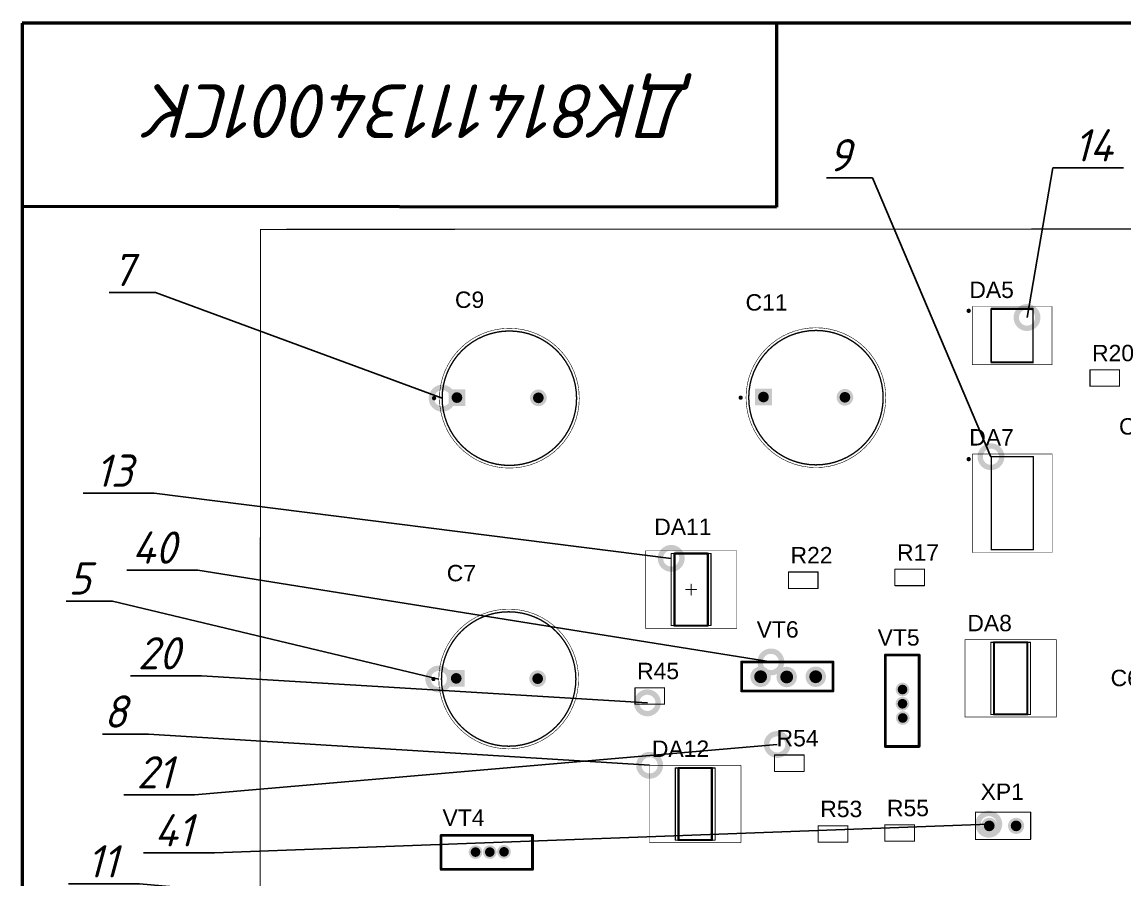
# Paper-space layout 'Лист1' of a CAD drawing. Header units: millimetres. Extents: x 20 to 405, y 5 to 258.
# Drawn here: x 20.3 to 122.9, y 177.8 to 257.6 of the extents above; entities that cross this region are included whole.
import ezdxf
from ezdxf import colors
from ezdxf.entities.mleader import LeaderData, LeaderLine
from ezdxf.math import Vec2, Vec3

# ---------------------------------------------------------------- set-up
doc = ezdxf.new("R2010")
doc.units = ezdxf.units.MM
for name, color, linetype in [('Mechanical13', 56, 'Continuous'), ('Mechanical15', 56, 'Continuous'), ('Mechanical2', 216, 'Continuous'), ('PadHoleLayer', 156, 'Continuous'), ('TopOverlay', 2, 'Continuous'), ('TopSolder', 216, 'Continuous')]:
    doc.layers.add(name, color=color, linetype=linetype)
doc.layers.add('СхемаЕлПринц', color=7, linetype='Continuous', lineweight=50, true_color=0x000000)
doc.styles.add('GOST-2.304_Type-B_italic', font='GOST Common Italic.ttf')
doc.styles.get("Standard").update_dxf_attribs({"font": 'arial.ttf'})
doc.styles.add('Гост', font='isocpeui.ttf')

# ---------------------------------------------------------------- blocks, each defined once
blk = doc.blocks.new('_DotSmall')
at = {"color": 0, "linetype": 'ByBlock', "const_width": 0.5}
blk.add_lwpolyline([(-0.0625, 0, 1), (0.0625, 0, 1)], format="xyb", close=True, dxfattribs=at)

psp = doc.layouts.new('Лист1')

# ---------------------------------------------------------------- hatches: boundary and pattern name
at = {"layer": 'PadHoleLayer', "true_color": 0x000000}
h = psp.add_hatch(color=18, dxfattribs=at)
edge = h.paths.add_edge_path()
edge.add_arc((60.755, 222.641), 0.5, 0, 360)
h = psp.add_hatch(color=18, dxfattribs=at)
edge = h.paths.add_edge_path()
edge.add_arc((68.33, 222.616), 0.5, 0, 360)
h = psp.add_hatch(color=18, dxfattribs=at)
edge = h.paths.add_edge_path()
edge.add_arc((89.265, 222.691), 0.5, 0, 360)
h = psp.add_hatch(color=18, dxfattribs=at)
edge = h.paths.add_edge_path()
edge.add_arc((96.84, 222.666), 0.5, 0, 360)
h = psp.add_hatch(color=18, dxfattribs=at)
edge = h.paths.add_edge_path()
edge.add_arc((60.69, 196.529), 0.5, 0, 360)
h = psp.add_hatch(color=18, dxfattribs=at)
edge = h.paths.add_edge_path()
edge.add_arc((68.265, 196.504), 0.5, 0, 360)
h = psp.add_hatch(color=18, dxfattribs=at)
edge = h.paths.add_edge_path()
edge.add_arc((88.999, 196.681), 0.6, 0, 360)
h = psp.add_hatch(color=18, dxfattribs=at)
edge = h.paths.add_edge_path()
edge.add_arc((91.424, 196.656), 0.6, 0, 360)
h = psp.add_hatch(color=18, dxfattribs=at)
edge = h.paths.add_edge_path()
edge.add_arc((94.124, 196.681), 0.6, 0, 360)
h = psp.add_hatch(color=18, dxfattribs=at)
edge = h.paths.add_edge_path()
edge.add_arc((102.194, 195.496), 0.45, 0, 360)
h = psp.add_hatch(color=18, dxfattribs=at)
edge = h.paths.add_edge_path()
edge.add_arc((102.194, 194.171), 0.45, 0, 360)
h = psp.add_hatch(color=18, dxfattribs=at)
edge = h.paths.add_edge_path()
edge.add_arc((102.219, 192.846), 0.45, 0, 360)
h = psp.add_hatch(color=18, dxfattribs=at)
edge = h.paths.add_edge_path()
edge.add_arc((110.26, 182.813), 0.5, 0, 360)
h = psp.add_hatch(color=18, dxfattribs=at)
edge = h.paths.add_edge_path()
edge.add_arc((112.76, 182.813), 0.5, 0, 360)
h = psp.add_hatch(color=18, dxfattribs=at)
edge = h.paths.add_edge_path()
edge.add_arc((62.485, 180.375), 0.45, 0, 360)
h = psp.add_hatch(color=18, dxfattribs=at)
edge = h.paths.add_edge_path()
edge.add_arc((63.81, 180.375), 0.45, 0, 360)
h = psp.add_hatch(color=18, dxfattribs=at)
edge = h.paths.add_edge_path()
edge.add_arc((65.135, 180.4), 0.45, 0, 360)
at = {"layer": 'TopSolder', "true_color": 0x000000}
for points in [[(59.979, 223.418), (61.532, 223.418), (61.532, 221.865), (59.979, 221.865)], [(88.489, 223.468), (90.042, 223.468), (90.042, 221.915), (88.489, 221.915)], [(59.914, 197.306), (61.467, 197.306), (61.467, 195.753), (59.914, 195.753)]]:
    psp.add_hatch(color=18, dxfattribs=at).paths.add_polyline_path(points)
h = psp.add_hatch(color=18, dxfattribs=at)
edge = h.paths.add_edge_path()
edge.add_arc((68.33, 222.616), 0.777, 0, 360)
h = psp.add_hatch(color=18, dxfattribs=at)
edge = h.paths.add_edge_path()
edge.add_arc((96.84, 222.666), 0.777, 0, 360)
h = psp.add_hatch(color=18, dxfattribs=at)
edge = h.paths.add_edge_path()
edge.add_arc((68.265, 196.504), 0.777, 0, 360)
h = psp.add_hatch(color=18, dxfattribs=at)
edge = h.paths.add_edge_path()
edge.add_arc((88.999, 196.681), 0.952, 0, 360)
h = psp.add_hatch(color=18, dxfattribs=at)
edge = h.paths.add_edge_path()
edge.add_arc((91.424, 196.656), 0.952, 0, 360)
h = psp.add_hatch(color=18, dxfattribs=at)
edge = h.paths.add_edge_path()
edge.add_arc((94.124, 196.681), 0.952, 0, 360)
h = psp.add_hatch(color=18, dxfattribs=at)
edge = h.paths.add_edge_path()
edge.add_arc((102.194, 195.496), 0.644, 0, 360)
h = psp.add_hatch(color=18, dxfattribs=at)
edge = h.paths.add_edge_path()
edge.add_arc((102.194, 194.171), 0.644, 0, 360)
h = psp.add_hatch(color=18, dxfattribs=at)
edge = h.paths.add_edge_path()
edge.add_arc((102.219, 192.846), 0.644, 0, 360)
h = psp.add_hatch(color=18, dxfattribs=at)
edge = h.paths.add_edge_path()
edge.add_arc((110.26, 182.813), 0.752, 0, 360)
h = psp.add_hatch(color=18, dxfattribs=at)
edge = h.paths.add_edge_path()
edge.add_arc((112.76, 182.813), 0.752, 0, 360)
h = psp.add_hatch(color=18, dxfattribs=at)
edge = h.paths.add_edge_path()
edge.add_arc((62.485, 180.375), 0.644, 0, 360)
h = psp.add_hatch(color=18, dxfattribs=at)
edge = h.paths.add_edge_path()
edge.add_arc((63.81, 180.375), 0.644, 0, 360)
h = psp.add_hatch(color=18, dxfattribs=at)
edge = h.paths.add_edge_path()
edge.add_arc((65.135, 180.4), 0.644, 0, 360)

# ---------------------------------------------------------------- linework, layer by layer
at = {"layer": 'Mechanical13', "color": 18, "true_color": 0x000000}
for points, const_width in [([(108.451, 230.707, 1), (108.251, 230.707, 1)], 0.2), ([(108.201, 230.707, 1), (108.301, 230.707, 1)], 0.1), ([(108.401, 230.707, 1), (108.501, 230.707, 1)], 0.1), ([(110.409, 230.855, 1), (110.472, 230.855, 1)], 0.0635), ([(110.409, 230.855, 1), (110.472, 230.855, 1)], 0.0635), ([(114.309, 230.855, 1), (114.372, 230.855, 1)], 0.0635), ([(114.309, 230.855, 1), (114.372, 230.855, 1)], 0.0635), ([(110.409, 225.95, 1), (110.472, 225.95, 1)], 0.0635), ([(110.409, 225.95, 1), (110.472, 225.95, 1)], 0.0635), ([(114.309, 225.95, 1), (114.372, 225.95, 1)], 0.0635), ([(114.309, 225.95, 1), (114.372, 225.95, 1)], 0.0635), ([(58.733, 222.582, 1), (58.533, 222.582, 1)], 0.2), ([(58.483, 222.582, 1), (58.583, 222.582, 1)], 0.1), ([(58.683, 222.582, 1), (58.783, 222.582, 1)], 0.1), ([(87.243, 222.632, 1), (87.043, 222.632, 1)], 0.2), ([(86.993, 222.632, 1), (87.093, 222.632, 1)], 0.1), ([(87.193, 222.632, 1), (87.293, 222.632, 1)], 0.1), ([(108.451, 216.914, 1), (108.251, 216.914, 1)], 0.2), ([(108.201, 216.914, 1), (108.301, 216.914, 1)], 0.1), ([(108.401, 216.914, 1), (108.501, 216.914, 1)], 0.1), ([(110.419, 217.139, 1), (110.482, 217.139, 1)], 0.0635), ([(110.419, 217.139, 1), (110.482, 217.139, 1)], 0.0635), ([(114.319, 217.139, 1), (114.382, 217.139, 1)], 0.0635), ([(114.319, 217.139, 1), (114.382, 217.139, 1)], 0.0635), ([(110.419, 208.489, 1), (110.482, 208.489, 1)], 0.0635), ([(110.419, 208.489, 1), (110.482, 208.489, 1)], 0.0635), ([(114.319, 208.489, 1), (114.382, 208.489, 1)], 0.0635), ([(114.319, 208.489, 1), (114.382, 208.489, 1)], 0.0635), ([(58.668, 196.47, 1), (58.468, 196.47, 1)], 0.2), ([(58.418, 196.47, 1), (58.518, 196.47, 1)], 0.1), ([(58.618, 196.47, 1), (58.718, 196.47, 1)], 0.1)]:
    psp.add_lwpolyline(points, format="xyb", close=True, dxfattribs=dict(at, const_width=const_width))
at = {"layer": 'Mechanical13', "color": 18, "true_color": 0x000000, "const_width": 0.127}
for points in [[(110.441, 225.95), (110.441, 230.855)], [(110.441, 230.855), (114.341, 230.855)], [(114.341, 225.95), (114.341, 230.855)], [(110.441, 225.95), (114.341, 225.95)], [(110.451, 208.489), (110.451, 217.139)], [(110.451, 217.139), (114.351, 217.139)], [(114.351, 208.489), (114.351, 217.139)], [(110.451, 208.489), (114.351, 208.489)]]:
    psp.add_lwpolyline(points, dxfattribs=at)
at = {"layer": 'Mechanical15', "color": 18, "true_color": 0x000000}
for points, const_width in [([(42.433, 133.214), (42.492, 238.28)], 0.1), ([(42.443, 238.28), (212.336, 238.356)], 0.1), ([(108.686, 225.7), (108.686, 231.105)], 0.05), ([(108.686, 231.105), (116.096, 231.105)], 0.05), ([(116.096, 225.7), (116.096, 231.105)], 0.05), ([(108.686, 225.7), (116.096, 225.7)], 0.05), ([(108.691, 208.239), (108.691, 217.389)], 0.05), ([(108.691, 217.389), (116.111, 217.389)], 0.05), ([(116.111, 208.239), (116.111, 217.389)], 0.05), ([(78.284, 201.184), (78.284, 208.384)], 0.05), ([(78.284, 208.384), (86.784, 208.384)], 0.05), ([(86.784, 201.184), (86.784, 208.384)], 0.05), ([(108.691, 208.239), (116.111, 208.239)], 0.05), ([(82.534, 204.284), (82.534, 205.284)], 0.1), ([(82.034, 204.784), (83.034, 204.784)], 0.1), ([(78.284, 201.184), (86.784, 201.184)], 0.05), ([(108.002, 192.929), (108.002, 200.129)], 0.05), ([(108.002, 200.129), (116.502, 200.129)], 0.05), ([(116.502, 192.929), (116.502, 200.129)], 0.05), ([(108.002, 192.929), (116.502, 192.929)], 0.05), ([(78.665, 181.245), (78.665, 188.445)], 0.05), ([(78.665, 188.445), (87.165, 188.445)], 0.05), ([(87.165, 181.245), (87.165, 188.445)], 0.05), ([(78.665, 181.245), (87.165, 181.245)], 0.05)]:
    psp.add_lwpolyline(points, dxfattribs=dict(at, const_width=const_width))
for points, const_width in [([(108.673, 231.105, 1), (108.698, 231.105, 1)], 0.025), ([(108.673, 231.105, 1), (108.698, 231.105, 1)], 0.025), ([(116.083, 231.105, 1), (116.108, 231.105, 1)], 0.025), ([(116.083, 231.105, 1), (116.108, 231.105, 1)], 0.025), ([(72.133, 222.582, 1), (59.133, 222.582, 1)], 0.05), ([(100.643, 222.632, 1), (87.643, 222.632, 1)], 0.05), ([(108.673, 225.7, 1), (108.698, 225.7, 1)], 0.025), ([(108.673, 225.7, 1), (108.698, 225.7, 1)], 0.025), ([(116.083, 225.7, 1), (116.108, 225.7, 1)], 0.025), ([(116.083, 225.7, 1), (116.108, 225.7, 1)], 0.025), ([(59.121, 222.582, 1), (59.146, 222.582, 1)], 0.025), ([(72.121, 222.582, 1), (72.146, 222.582, 1)], 0.025), ([(87.631, 222.632, 1), (87.656, 222.632, 1)], 0.025), ([(100.631, 222.632, 1), (100.656, 222.632, 1)], 0.025), ([(108.678, 217.389, 1), (108.703, 217.389, 1)], 0.025), ([(108.678, 217.389, 1), (108.703, 217.389, 1)], 0.025), ([(116.098, 217.389, 1), (116.123, 217.389, 1)], 0.025), ([(116.098, 217.389, 1), (116.123, 217.389, 1)], 0.025), ([(78.272, 208.384, 1), (78.297, 208.384, 1)], 0.025), ([(78.272, 208.384, 1), (78.297, 208.384, 1)], 0.025), ([(86.772, 208.384, 1), (86.797, 208.384, 1)], 0.025), ([(86.772, 208.384, 1), (86.797, 208.384, 1)], 0.025), ([(108.678, 208.239, 1), (108.703, 208.239, 1)], 0.025), ([(108.678, 208.239, 1), (108.703, 208.239, 1)], 0.025), ([(116.098, 208.239, 1), (116.123, 208.239, 1)], 0.025), ([(116.098, 208.239, 1), (116.123, 208.239, 1)], 0.025), ([(82.509, 205.284, 1), (82.559, 205.284, 1)], 0.05), ([(82.009, 204.784, 1), (82.059, 204.784, 1)], 0.05), ([(82.509, 204.284, 1), (82.559, 204.284, 1)], 0.05), ([(83.009, 204.784, 1), (83.059, 204.784, 1)], 0.05), ([(72.068, 196.47, 1), (59.068, 196.47, 1)], 0.05), ([(78.272, 201.184, 1), (78.297, 201.184, 1)], 0.025), ([(78.272, 201.184, 1), (78.297, 201.184, 1)], 0.025), ([(86.772, 201.184, 1), (86.797, 201.184, 1)], 0.025), ([(86.772, 201.184, 1), (86.797, 201.184, 1)], 0.025), ([(107.99, 200.129, 1), (108.015, 200.129, 1)], 0.025), ([(107.99, 200.129, 1), (108.015, 200.129, 1)], 0.025), ([(116.49, 200.129, 1), (116.515, 200.129, 1)], 0.025), ([(116.49, 200.129, 1), (116.515, 200.129, 1)], 0.025), ([(59.056, 196.47, 1), (59.081, 196.47, 1)], 0.025), ([(72.056, 196.47, 1), (72.081, 196.47, 1)], 0.025), ([(107.99, 192.929, 1), (108.015, 192.929, 1)], 0.025), ([(107.99, 192.929, 1), (108.015, 192.929, 1)], 0.025), ([(116.49, 192.929, 1), (116.515, 192.929, 1)], 0.025), ([(116.49, 192.929, 1), (116.515, 192.929, 1)], 0.025), ([(78.653, 188.445, 1), (78.678, 188.445, 1)], 0.025), ([(78.653, 188.445, 1), (78.678, 188.445, 1)], 0.025), ([(87.153, 188.445, 1), (87.178, 188.445, 1)], 0.025), ([(87.153, 188.445, 1), (87.178, 188.445, 1)], 0.025), ([(78.653, 181.245, 1), (78.678, 181.245, 1)], 0.025), ([(78.653, 181.245, 1), (78.678, 181.245, 1)], 0.025), ([(87.153, 181.245, 1), (87.178, 181.245, 1)], 0.025), ([(87.153, 181.245, 1), (87.178, 181.245, 1)], 0.025)]:
    psp.add_lwpolyline(points, format="xyb", close=True, dxfattribs=dict(at, const_width=const_width))
at = {"layer": 'Mechanical2', "color": 18, "true_color": 0x000000}
for points, const_width in [([(119.628, 223.694), (119.628, 225.219)], 0.1), ([(119.628, 225.219), (122.378, 225.219)], 0.1), ([(122.378, 223.694), (122.378, 225.219)], 0.1), ([(119.628, 223.694), (122.378, 223.694)], 0.1), ([(80.684, 201.434), (80.684, 208.134)], 0.1), ([(80.684, 208.134), (84.384, 208.134)], 0.1), ([(84.384, 201.434), (84.384, 208.134)], 0.1), ([(91.586, 204.898), (91.586, 206.423)], 0.1), ([(91.586, 206.423), (94.336, 206.423)], 0.1), ([(94.336, 204.898), (94.336, 206.423)], 0.1), ([(101.492, 205.152), (101.492, 206.677)], 0.1), ([(101.492, 206.677), (104.242, 206.677)], 0.1), ([(104.242, 205.152), (104.242, 206.677)], 0.1), ([(101.492, 205.152), (104.242, 205.152)], 0.1), ([(91.586, 204.898), (94.336, 204.898)], 0.1), ([(80.684, 201.434), (84.384, 201.434)], 0.1), ([(110.402, 193.179), (110.402, 199.879)], 0.1), ([(110.402, 199.879), (114.102, 199.879)], 0.1), ([(114.102, 193.179), (114.102, 199.879)], 0.1), ([(87.224, 195.456), (87.224, 198.056)], 0.254), ([(87.224, 198.056), (95.724, 198.056)], 0.254), ([(95.724, 195.356), (95.724, 198.056)], 0.254), ([(100.594, 190.196), (100.594, 198.696)], 0.254), ([(100.594, 198.696), (103.744, 198.696)], 0.254), ([(103.744, 190.196), (103.744, 198.696)], 0.254), ([(77.318, 194.128), (77.318, 195.653)], 0.1), ([(77.318, 195.653), (80.068, 195.653)], 0.1), ([(80.068, 194.128), (80.068, 195.653)], 0.1), ([(87.224, 195.356), (95.624, 195.356)], 0.254), ([(77.318, 194.128), (80.068, 194.128)], 0.1), ([(110.402, 193.179), (114.102, 193.179)], 0.1), ([(100.594, 190.196), (103.744, 190.196)], 0.254), ([(90.291, 187.88), (90.291, 189.405)], 0.1), ([(90.291, 189.405), (93.041, 189.405)], 0.1), ([(93.041, 187.88), (93.041, 189.405)], 0.1), ([(81.065, 181.495), (81.065, 188.195)], 0.1), ([(81.065, 188.195), (84.765, 188.195)], 0.1), ([(84.765, 181.495), (84.765, 188.195)], 0.1), ([(90.291, 187.88), (93.041, 187.88)], 0.1), ([(108.985, 181.538), (108.985, 184.088)], 0.1), ([(108.985, 184.088), (114.11, 184.088)], 0.1), ([(114.11, 181.563), (114.11, 184.088)], 0.1), ([(94.354, 181.301), (94.354, 182.826)], 0.1), ([(94.354, 182.826), (97.104, 182.826)], 0.1), ([(97.104, 181.301), (97.104, 182.826)], 0.1), ([(100.553, 181.386), (100.553, 182.911)], 0.1), ([(100.553, 182.911), (103.303, 182.911)], 0.1), ([(103.303, 181.386), (103.303, 182.911)], 0.1), ([(59.285, 178.775), (59.285, 181.925)], 0.254), ([(59.285, 181.925), (67.785, 181.925)], 0.254), ([(67.785, 178.775), (67.785, 181.925)], 0.254), ([(108.985, 181.538), (114.085, 181.538)], 0.1), ([(114.085, 181.538), (114.11, 181.563)], 0.1), ([(81.065, 181.495), (84.765, 181.495)], 0.1), ([(94.354, 181.301), (97.104, 181.301)], 0.1), ([(100.553, 181.386), (103.303, 181.386)], 0.1), ([(59.285, 178.775), (67.785, 178.775)], 0.254)]:
    psp.add_lwpolyline(points, dxfattribs=dict(at, const_width=const_width))
for points, const_width in [([(119.603, 225.219, 1), (119.653, 225.219, 1)], 0.05), ([(119.603, 225.219, 1), (119.653, 225.219, 1)], 0.05), ([(122.353, 225.219, 1), (122.403, 225.219, 1)], 0.05), ([(122.353, 225.219, 1), (122.403, 225.219, 1)], 0.05), ([(119.603, 223.694, 1), (119.653, 223.694, 1)], 0.05), ([(119.603, 223.694, 1), (119.653, 223.694, 1)], 0.05), ([(122.353, 223.694, 1), (122.403, 223.694, 1)], 0.05), ([(122.353, 223.694, 1), (122.403, 223.694, 1)], 0.05), ([(80.659, 208.134, 1), (80.709, 208.134, 1)], 0.05), ([(80.659, 208.134, 1), (80.709, 208.134, 1)], 0.05), ([(84.359, 208.134, 1), (84.409, 208.134, 1)], 0.05), ([(84.359, 208.134, 1), (84.409, 208.134, 1)], 0.05), ([(91.561, 206.423, 1), (91.611, 206.423, 1)], 0.05), ([(91.561, 206.423, 1), (91.611, 206.423, 1)], 0.05), ([(94.311, 206.423, 1), (94.361, 206.423, 1)], 0.05), ([(94.311, 206.423, 1), (94.361, 206.423, 1)], 0.05), ([(101.467, 206.677, 1), (101.517, 206.677, 1)], 0.05), ([(101.467, 206.677, 1), (101.517, 206.677, 1)], 0.05), ([(104.217, 206.677, 1), (104.267, 206.677, 1)], 0.05), ([(104.217, 206.677, 1), (104.267, 206.677, 1)], 0.05), ([(101.467, 205.152, 1), (101.517, 205.152, 1)], 0.05), ([(101.467, 205.152, 1), (101.517, 205.152, 1)], 0.05), ([(104.217, 205.152, 1), (104.267, 205.152, 1)], 0.05), ([(104.217, 205.152, 1), (104.267, 205.152, 1)], 0.05), ([(91.561, 204.898, 1), (91.611, 204.898, 1)], 0.05), ([(91.561, 204.898, 1), (91.611, 204.898, 1)], 0.05), ([(94.311, 204.898, 1), (94.361, 204.898, 1)], 0.05), ([(94.311, 204.898, 1), (94.361, 204.898, 1)], 0.05), ([(80.659, 201.434, 1), (80.709, 201.434, 1)], 0.05), ([(80.659, 201.434, 1), (80.709, 201.434, 1)], 0.05), ([(84.359, 201.434, 1), (84.409, 201.434, 1)], 0.05), ([(84.359, 201.434, 1), (84.409, 201.434, 1)], 0.05), ([(110.377, 199.879, 1), (110.427, 199.879, 1)], 0.05), ([(110.377, 199.879, 1), (110.427, 199.879, 1)], 0.05), ([(114.077, 199.879, 1), (114.127, 199.879, 1)], 0.05), ([(114.077, 199.879, 1), (114.127, 199.879, 1)], 0.05), ([(87.161, 198.056, 1), (87.288, 198.056, 1)], 0.127), ([(87.161, 198.056, 1), (87.288, 198.056, 1)], 0.127), ([(95.661, 198.056, 1), (95.788, 198.056, 1)], 0.127), ([(95.661, 198.056, 1), (95.788, 198.056, 1)], 0.127), ([(100.531, 198.696, 1), (100.658, 198.696, 1)], 0.127), ([(100.531, 198.696, 1), (100.658, 198.696, 1)], 0.127), ([(103.681, 198.696, 1), (103.808, 198.696, 1)], 0.127), ([(103.681, 198.696, 1), (103.808, 198.696, 1)], 0.127), ([(77.293, 195.653, 1), (77.343, 195.653, 1)], 0.05), ([(77.293, 195.653, 1), (77.343, 195.653, 1)], 0.05), ([(80.043, 195.653, 1), (80.093, 195.653, 1)], 0.05), ([(80.043, 195.653, 1), (80.093, 195.653, 1)], 0.05), ([(87.161, 195.456, 1), (87.288, 195.456, 1)], 0.127), ([(87.161, 195.356, 1), (87.288, 195.356, 1)], 0.127), ([(95.561, 195.356, 1), (95.688, 195.356, 1)], 0.127), ([(95.661, 195.356, 1), (95.788, 195.356, 1)], 0.127), ([(77.293, 194.128, 1), (77.343, 194.128, 1)], 0.05), ([(77.293, 194.128, 1), (77.343, 194.128, 1)], 0.05), ([(80.043, 194.128, 1), (80.093, 194.128, 1)], 0.05), ([(80.043, 194.128, 1), (80.093, 194.128, 1)], 0.05), ([(110.377, 193.179, 1), (110.427, 193.179, 1)], 0.05), ([(110.377, 193.179, 1), (110.427, 193.179, 1)], 0.05), ([(114.077, 193.179, 1), (114.127, 193.179, 1)], 0.05), ([(114.077, 193.179, 1), (114.127, 193.179, 1)], 0.05), ([(100.531, 190.196, 1), (100.658, 190.196, 1)], 0.127), ([(100.531, 190.196, 1), (100.658, 190.196, 1)], 0.127), ([(103.681, 190.196, 1), (103.808, 190.196, 1)], 0.127), ([(103.681, 190.196, 1), (103.808, 190.196, 1)], 0.127), ([(90.266, 189.405, 1), (90.316, 189.405, 1)], 0.05), ([(90.266, 189.405, 1), (90.316, 189.405, 1)], 0.05), ([(93.016, 189.405, 1), (93.066, 189.405, 1)], 0.05), ([(93.016, 189.405, 1), (93.066, 189.405, 1)], 0.05), ([(81.04, 188.195, 1), (81.09, 188.195, 1)], 0.05), ([(81.04, 188.195, 1), (81.09, 188.195, 1)], 0.05), ([(84.74, 188.195, 1), (84.79, 188.195, 1)], 0.05), ([(84.74, 188.195, 1), (84.79, 188.195, 1)], 0.05), ([(90.266, 187.88, 1), (90.316, 187.88, 1)], 0.05), ([(90.266, 187.88, 1), (90.316, 187.88, 1)], 0.05), ([(93.016, 187.88, 1), (93.066, 187.88, 1)], 0.05), ([(93.016, 187.88, 1), (93.066, 187.88, 1)], 0.05), ([(108.96, 184.088, 1), (109.01, 184.088, 1)], 0.05), ([(108.96, 184.088, 1), (109.01, 184.088, 1)], 0.05), ([(114.085, 184.088, 1), (114.135, 184.088, 1)], 0.05), ([(114.085, 184.088, 1), (114.135, 184.088, 1)], 0.05), ([(94.329, 182.826, 1), (94.379, 182.826, 1)], 0.05), ([(94.329, 182.826, 1), (94.379, 182.826, 1)], 0.05), ([(97.079, 182.826, 1), (97.129, 182.826, 1)], 0.05), ([(97.079, 182.826, 1), (97.129, 182.826, 1)], 0.05), ([(100.528, 182.911, 1), (100.578, 182.911, 1)], 0.05), ([(100.528, 182.911, 1), (100.578, 182.911, 1)], 0.05), ([(103.278, 182.911, 1), (103.328, 182.911, 1)], 0.05), ([(103.278, 182.911, 1), (103.328, 182.911, 1)], 0.05), ([(59.222, 181.925, 1), (59.349, 181.925, 1)], 0.127), ([(59.222, 181.925, 1), (59.349, 181.925, 1)], 0.127), ([(67.722, 181.925, 1), (67.849, 181.925, 1)], 0.127), ([(67.722, 181.925, 1), (67.849, 181.925, 1)], 0.127), ([(108.96, 181.538, 1), (109.01, 181.538, 1)], 0.05), ([(108.96, 181.538, 1), (109.01, 181.538, 1)], 0.05), ([(114.06, 181.538, 1), (114.11, 181.538, 1)], 0.05), ([(114.06, 181.538, 1), (114.11, 181.538, 1)], 0.05), ([(114.085, 181.563, 1), (114.135, 181.563, 1)], 0.05), ([(114.085, 181.563, 1), (114.135, 181.563, 1)], 0.05), ([(81.04, 181.495, 1), (81.09, 181.495, 1)], 0.05), ([(81.04, 181.495, 1), (81.09, 181.495, 1)], 0.05), ([(84.74, 181.495, 1), (84.79, 181.495, 1)], 0.05), ([(84.74, 181.495, 1), (84.79, 181.495, 1)], 0.05), ([(94.329, 181.301, 1), (94.379, 181.301, 1)], 0.05), ([(94.329, 181.301, 1), (94.379, 181.301, 1)], 0.05), ([(97.079, 181.301, 1), (97.129, 181.301, 1)], 0.05), ([(97.079, 181.301, 1), (97.129, 181.301, 1)], 0.05), ([(100.528, 181.386, 1), (100.578, 181.386, 1)], 0.05), ([(100.528, 181.386, 1), (100.578, 181.386, 1)], 0.05), ([(103.278, 181.386, 1), (103.328, 181.386, 1)], 0.05), ([(103.278, 181.386, 1), (103.328, 181.386, 1)], 0.05), ([(59.222, 178.775, 1), (59.349, 178.775, 1)], 0.127), ([(59.222, 178.775, 1), (59.349, 178.775, 1)], 0.127), ([(67.722, 178.775, 1), (67.849, 178.775, 1)], 0.127), ([(67.722, 178.775, 1), (67.849, 178.775, 1)], 0.127)]:
    psp.add_lwpolyline(points, format="xyb", close=True, dxfattribs=dict(at, const_width=const_width))
at = {"layer": 'TopOverlay', "color": 18, "true_color": 0x000000}
for points, const_width in [([(108.451, 230.707, 1), (108.251, 230.707, 1)], 0.2), ([(108.201, 230.707, 1), (108.301, 230.707, 1)], 0.1), ([(108.401, 230.707, 1), (108.501, 230.707, 1)], 0.1), ([(110.409, 230.927, 1), (110.472, 230.927, 1)], 0.0635), ([(114.309, 230.927, 1), (114.372, 230.927, 1)], 0.0635), ([(71.883, 222.582, 1), (59.383, 222.582, 1)], 0.127), ([(100.393, 222.632, 1), (87.893, 222.632, 1)], 0.127), ([(110.409, 225.877, 1), (110.472, 225.877, 1)], 0.0635), ([(114.309, 225.877, 1), (114.372, 225.877, 1)], 0.0635), ([(58.733, 222.582, 1), (58.533, 222.582, 1)], 0.2), ([(58.483, 222.582, 1), (58.583, 222.582, 1)], 0.1), ([(58.683, 222.582, 1), (58.783, 222.582, 1)], 0.1), ([(59.351, 222.582, 1), (59.415, 222.582, 1)], 0.0635), ([(71.851, 222.582, 1), (71.915, 222.582, 1)], 0.0635), ([(87.243, 222.632, 1), (87.043, 222.632, 1)], 0.2), ([(86.993, 222.632, 1), (87.093, 222.632, 1)], 0.1), ([(87.193, 222.632, 1), (87.293, 222.632, 1)], 0.1), ([(87.861, 222.632, 1), (87.925, 222.632, 1)], 0.0635), ([(100.361, 222.632, 1), (100.425, 222.632, 1)], 0.0635), ([(108.451, 216.914, 1), (108.251, 216.914, 1)], 0.2), ([(108.201, 216.914, 1), (108.301, 216.914, 1)], 0.1), ([(108.401, 216.914, 1), (108.501, 216.914, 1)], 0.1), ([(111.199, 217.139, 1), (111.262, 217.139, 1)], 0.0635), ([(113.539, 217.139, 1), (113.602, 217.139, 1)], 0.0635), ([(80.934, 208.134, 1), (81.034, 208.134, 1)], 0.1), ([(80.934, 208.134, 1), (81.034, 208.134, 1)], 0.1), ([(84.034, 208.134, 1), (84.134, 208.134, 1)], 0.1), ([(84.034, 208.134, 1), (84.134, 208.134, 1)], 0.1), ([(111.199, 208.489, 1), (111.262, 208.489, 1)], 0.0635), ([(113.539, 208.489, 1), (113.602, 208.489, 1)], 0.0635), ([(71.818, 196.47, 1), (59.318, 196.47, 1)], 0.127), ([(80.934, 201.434, 1), (81.034, 201.434, 1)], 0.1), ([(80.934, 201.434, 1), (81.034, 201.434, 1)], 0.1), ([(84.034, 201.434, 1), (84.134, 201.434, 1)], 0.1), ([(84.034, 201.434, 1), (84.134, 201.434, 1)], 0.1), ([(110.652, 199.879, 1), (110.752, 199.879, 1)], 0.1), ([(110.652, 199.879, 1), (110.752, 199.879, 1)], 0.1), ([(113.752, 199.879, 1), (113.852, 199.879, 1)], 0.1), ([(113.752, 199.879, 1), (113.852, 199.879, 1)], 0.1), ([(58.668, 196.47, 1), (58.468, 196.47, 1)], 0.2), ([(58.418, 196.47, 1), (58.518, 196.47, 1)], 0.1), ([(58.618, 196.47, 1), (58.718, 196.47, 1)], 0.1), ([(59.286, 196.47, 1), (59.35, 196.47, 1)], 0.0635), ([(71.786, 196.47, 1), (71.85, 196.47, 1)], 0.0635), ([(110.652, 193.179, 1), (110.752, 193.179, 1)], 0.1), ([(110.652, 193.179, 1), (110.752, 193.179, 1)], 0.1), ([(113.752, 193.179, 1), (113.852, 193.179, 1)], 0.1), ([(113.752, 193.179, 1), (113.852, 193.179, 1)], 0.1), ([(81.315, 188.195, 1), (81.415, 188.195, 1)], 0.1), ([(81.315, 188.195, 1), (81.415, 188.195, 1)], 0.1), ([(84.415, 188.195, 1), (84.515, 188.195, 1)], 0.1), ([(84.415, 188.195, 1), (84.515, 188.195, 1)], 0.1), ([(81.315, 181.495, 1), (81.415, 181.495, 1)], 0.1), ([(81.315, 181.495, 1), (81.415, 181.495, 1)], 0.1), ([(84.415, 181.495, 1), (84.515, 181.495, 1)], 0.1), ([(84.415, 181.495, 1), (84.515, 181.495, 1)], 0.1)]:
    psp.add_lwpolyline(points, format="xyb", close=True, dxfattribs=dict(at, const_width=const_width))
for points, const_width in [([(110.441, 230.927), (114.341, 230.927)], 0.127), ([(110.441, 225.877), (114.341, 225.877)], 0.127), ([(111.231, 217.139), (113.571, 217.139)], 0.127), ([(80.984, 201.434), (80.984, 208.134)], 0.2), ([(80.984, 208.134), (84.084, 208.134)], 0.2), ([(84.084, 201.434), (84.084, 208.134)], 0.2), ([(111.231, 208.489), (113.571, 208.489)], 0.127), ([(80.984, 201.434), (84.084, 201.434)], 0.2), ([(110.702, 193.179), (110.702, 199.879)], 0.2), ([(110.702, 199.879), (113.802, 199.879)], 0.2), ([(113.802, 193.179), (113.802, 199.879)], 0.2), ([(110.702, 193.179), (113.802, 193.179)], 0.2), ([(81.365, 181.495), (81.365, 188.195)], 0.2), ([(81.365, 188.195), (84.465, 188.195)], 0.2), ([(84.465, 181.495), (84.465, 188.195)], 0.2), ([(81.365, 181.495), (84.465, 181.495)], 0.2)]:
    psp.add_lwpolyline(points, dxfattribs=dict(at, const_width=const_width))
at = {"layer": 'СхемаЕлПринц'}
for p, q in [((20.313, 257.454), (20.313, 5.357)), ((206.28, 257.454), (20.313, 257.454)), ((90.471, 257.559), (90.471, 240.355)), ((90.471, 240.355), (20.365, 240.405))]:
    psp.add_line(p, q, dxfattribs=at)

# ---------------------------------------------------------------- texts
at = {"layer": 'TopOverlay', "color": 18, "true_color": 0x000000}
for s, p in [('DA5', (108.409, 231.899)), ('C9', (60.57, 230.976)), ('C11', (87.598, 230.73)), ('R20', (119.822, 226.019)), ('C5', (122.327, 219.198)), ('DA7', (108.4, 218.183)), ('DA11', (79.106, 209.865)), ('R22', (91.781, 207.223)), ('R17', (101.686, 207.477)), ('C7', (59.813, 205.556)), ('DA8', (108.226, 200.911)), ('VT6', (88.631, 200.319)), ('VT5', (99.881, 199.577)), ('R45', (77.512, 196.453)), ('C6', (121.547, 195.805)), ('R54', (90.485, 190.205)), ('DA12', (78.889, 189.227)), ('XP1', (109.459, 185.227)), ('R53', (94.548, 183.626)), ('R55', (100.747, 183.711)), ('VT4', (59.416, 182.814))]:
    psp.add_text(s, height=1.524, dxfattribs=at).set_placement(p)
at = {"layer": 'СхемаЕлПринц', "color": 18, "true_color": 0x000000, "insert": (82.345, 246.779), "char_height": 5, "attachment_point": 1, "rotation": 180, "style": 'Гост'}
psp.add_mtext_dynamic_manual_height_columns('ДК81411134001СК', width=67.08529, gutter_width=55.902, heights=[0], dxfattribs=at)

# ---------------------------------------------------------------- leaders
ml = psp.add_multileader_mtext('Standard')
ml.set_content('\\L14', color=256, style='GOST-2.304_Type-B_italic')
ml.set_leader_properties()
ml.set_arrow_properties(name='DOTSMALL')
ml.build(insert=Vec2(0, 0))
ml.multileader.update_dxf_attribs({"text_left_attachment_type": 8, "text_right_attachment_type": 8, "dogleg_length": 1})
ctx = ml.context
ctx.base_point, ctx.char_height, ctx.landing_gap_size, ctx.plane_origin = Vec3(117.161, 243.998), 3, 1, Vec3(113.774, 230.082)
ctx.left_attachment, ctx.right_attachment = 8, 8
notes = []
notes.append((ctx, [(0, (1, 1, 0), (116.161, 243.998), (1, 0), 1, [(0, [(113.774, 230.082)], 0, [])])]))
ctx.mtext.insert, ctx.mtext.flow_direction = Vec3(118.161, 247.598), 5
ml = psp.add_multileader_mtext('Standard')
ml.set_content('\\L9', color=256, style='GOST-2.304_Type-B_italic')
ml.set_leader_properties()
ml.set_arrow_properties(name='DOTSMALL')
ml.build(insert=Vec2(0, 0))
ml.multileader.update_dxf_attribs({"text_left_attachment_type": 8, "text_right_attachment_type": 8, "dogleg_length": 1})
ctx = ml.context
ctx.base_point, ctx.char_height, ctx.landing_gap_size, ctx.plane_origin = Vec3(94.596, 243.078), 3, 1, Vec3(110.419, 217.139)
ctx.left_attachment, ctx.right_attachment, ctx.text_align_type = 8, 8, 2
notes.append((ctx, [(0, (1, 1, 0), (99.41, 243.078), (-1, 0), 1, [(0, [(110.419, 217.139)], 0, [])])]))
ctx.mtext.insert, ctx.mtext.alignment, ctx.mtext.flow_direction = Vec3(97.41, 246.678), 3, 5
ml = psp.add_multileader_mtext('Standard')
ml.set_content('\\L7', color=256, style='GOST-2.304_Type-B_italic')
ml.set_leader_properties()
ml.set_arrow_properties(name='DOTSMALL')
ml.build(insert=Vec2(0, 0))
ml.multileader.update_dxf_attribs({"text_left_attachment_type": 8, "text_right_attachment_type": 8, "dogleg_length": 1})
ctx = ml.context
ctx.base_point, ctx.char_height, ctx.landing_gap_size, ctx.plane_origin = Vec3(28.054, 232.403), 3, 1, Vec3(59.383, 222.582)
ctx.left_attachment, ctx.right_attachment, ctx.text_align_type = 8, 8, 2
notes.append((ctx, [(0, (1, 1, 0), (32.709, 232.403), (-1, 0), 1, [(0, [(59.383, 222.582)], 0, [])])]))
ctx.mtext.insert, ctx.mtext.alignment, ctx.mtext.flow_direction = Vec3(30.709, 236.003), 3, 5
ml = psp.add_multileader_mtext('Standard')
ml.set_content('\\L13', color=256, style='GOST-2.304_Type-B_italic')
ml.set_leader_properties()
ml.set_arrow_properties(name='DOTSMALL')
ml.build(insert=Vec2(0, 0))
ml.multileader.update_dxf_attribs({"text_left_attachment_type": 8, "text_right_attachment_type": 8, "dogleg_length": 1})
ctx = ml.context
ctx.base_point, ctx.char_height, ctx.landing_gap_size, ctx.plane_origin = Vec3(26.464, 213.743), 3, 1, Vec3(80.684, 207.686)
ctx.left_attachment, ctx.right_attachment, ctx.text_align_type = 8, 8, 2
notes.append((ctx, [(0, (1, 1, 0), (32.589, 213.743), (-1, 0), 1, [(0, [(80.684, 207.686)], 0, [])])]))
ctx.mtext.insert, ctx.mtext.alignment, ctx.mtext.flow_direction = Vec3(30.589, 217.343), 3, 5
ml = psp.add_multileader_mtext('Standard')
ml.set_content('\\L40', color=256, style='GOST-2.304_Type-B_italic')
ml.set_leader_properties()
ml.set_arrow_properties(name='DOTSMALL')
ml.build(insert=Vec2(0, 0))
ml.multileader.update_dxf_attribs({"text_left_attachment_type": 8, "text_right_attachment_type": 8, "dogleg_length": 1})
ctx = ml.context
ctx.base_point, ctx.char_height, ctx.landing_gap_size, ctx.plane_origin = Vec3(29.303, 206.59), 3, 1, Vec3(89.951, 198.056)
ctx.left_attachment, ctx.right_attachment, ctx.text_align_type = 8, 8, 2
notes.append((ctx, [(0, (1, 1, 0), (36.648, 206.59), (-1, 0), 1, [(0, [(89.951, 198.056)], 0, [])])]))
ctx.mtext.insert, ctx.mtext.alignment, ctx.mtext.flow_direction = Vec3(34.648, 210.19), 3, 5
ml = psp.add_multileader_mtext('Standard')
ml.set_content('\\L5', color=256, style='GOST-2.304_Type-B_italic')
ml.set_leader_properties()
ml.set_arrow_properties(name='DOTSMALL')
ml.build(insert=Vec2(0, 0))
ml.multileader.update_dxf_attribs({"text_left_attachment_type": 8, "text_right_attachment_type": 8, "dogleg_length": 1})
ctx = ml.context
ctx.base_point, ctx.char_height, ctx.landing_gap_size, ctx.plane_origin = Vec3(23.601, 203.721), 3, 1, Vec3(59.068, 196.47)
ctx.left_attachment, ctx.right_attachment, ctx.text_align_type = 8, 8, 2
notes.append((ctx, [(0, (1, 1, 0), (28.71, 203.721), (-1, 0), 1, [(0, [(59.068, 196.47)], 0, [])])]))
ctx.mtext.insert, ctx.mtext.alignment, ctx.mtext.flow_direction = Vec3(26.71, 207.321), 3, 5
ml = psp.add_multileader_mtext('Standard')
ml.set_content('\\L20', color=256, style='GOST-2.304_Type-B_italic')
ml.set_leader_properties()
ml.set_arrow_properties(name='DOTSMALL')
ml.build(insert=Vec2(0, 0))
ml.multileader.update_dxf_attribs({"text_left_attachment_type": 8, "text_right_attachment_type": 8, "dogleg_length": 1})
ctx = ml.context
ctx.base_point, ctx.char_height, ctx.landing_gap_size, ctx.plane_origin = Vec3(29.793, 196.762), 3, 1, Vec3(78.47, 194.252)
ctx.left_attachment, ctx.right_attachment, ctx.text_align_type = 8, 8, 2
notes.append((ctx, [(0, (1, 1, 0), (36.991, 196.762), (-1, 0), 1, [(0, [(78.47, 194.252)], 0, [])])]))
ctx.mtext.insert, ctx.mtext.alignment, ctx.mtext.flow_direction = Vec3(34.991, 200.362), 3, 5
ml = psp.add_multileader_mtext('Standard')
ml.set_content('\\L8', color=256, style='GOST-2.304_Type-B_italic')
ml.set_leader_properties()
ml.set_arrow_properties(name='DOTSMALL')
ml.build(insert=Vec2(0, 0))
ml.multileader.update_dxf_attribs({"text_left_attachment_type": 8, "text_right_attachment_type": 8, "dogleg_length": 1})
ctx = ml.context
ctx.base_point, ctx.char_height, ctx.landing_gap_size, ctx.plane_origin = Vec3(27.083, 191.343), 3, 1, Vec3(78.678, 188.445)
ctx.left_attachment, ctx.right_attachment, ctx.text_align_type = 8, 8, 2
notes.append((ctx, [(0, (1, 1, 0), (32.079, 191.343), (-1, 0), 1, [(0, [(78.678, 188.445)], 0, [])])]))
ctx.mtext.insert, ctx.mtext.alignment, ctx.mtext.flow_direction = Vec3(30.079, 194.943), 3, 5
ml = psp.add_multileader_mtext('Standard')
ml.set_content('\\L21', color=256, style='GOST-2.304_Type-B_italic')
ml.set_leader_properties()
ml.set_arrow_properties(name='DOTSMALL')
ml.build(insert=Vec2(0, 0))
ml.multileader.update_dxf_attribs({"text_left_attachment_type": 8, "text_right_attachment_type": 8, "dogleg_length": 1})
ctx = ml.context
ctx.base_point, ctx.char_height, ctx.landing_gap_size, ctx.plane_origin = Vec3(29.535, 185.693), 3, 1, Vec3(90.546, 190.385)
ctx.left_attachment, ctx.right_attachment, ctx.text_align_type = 8, 8, 2
notes.append((ctx, [(0, (1, 1, 0), (36.354, 185.693), (-1, 0), 1, [(0, [(90.546, 190.385)], 0, [])])]))
ctx.mtext.insert, ctx.mtext.alignment, ctx.mtext.flow_direction = Vec3(34.354, 189.293), 3, 5
ml = psp.add_multileader_mtext('Standard')
ml.set_content('\\L41', color=256, style='GOST-2.304_Type-B_italic')
ml.set_leader_properties()
ml.set_arrow_properties(name='DOTSMALL')
ml.build(insert=Vec2(0, 0))
ml.multileader.update_dxf_attribs({"text_left_attachment_type": 8, "text_right_attachment_type": 8, "dogleg_length": 1})
ctx = ml.context
ctx.base_point, ctx.char_height, ctx.landing_gap_size, ctx.plane_origin = Vec3(31.238, 180.308), 3, 1, Vec3(110.22, 182.969)
ctx.left_attachment, ctx.right_attachment, ctx.text_align_type = 8, 8, 2
notes.append((ctx, [(0, (1, 1, 0), (38.204, 180.308), (-1, 0), 1, [(0, [(110.22, 182.969)], 0, [])])]))
ctx.mtext.insert, ctx.mtext.alignment, ctx.mtext.flow_direction = Vec3(36.204, 183.908), 3, 5
ml = psp.add_multileader_mtext('Standard')
ml.set_content('\\L11', color=256, style='GOST-2.304_Type-B_italic')
ml.set_leader_properties()
ml.set_arrow_properties(name='DOTSMALL')
ml.build(insert=Vec2(0, 0))
ml.multileader.update_dxf_attribs({"text_left_attachment_type": 8, "text_right_attachment_type": 8, "dogleg_length": 1})
ctx = ml.context
ctx.base_point, ctx.char_height, ctx.landing_gap_size, ctx.plane_origin = Vec3(25.579, 177.42), 3, 1, Vec3(120.577, 169.62)
ctx.left_attachment, ctx.right_attachment, ctx.text_align_type = 8, 8, 2
notes.append((ctx, [(0, (1, 1, 0), (31.22, 177.42), (-1, 0), 1, [(0, [(120.577, 169.62)], 0, [])])]))
ctx.mtext.insert, ctx.mtext.alignment, ctx.mtext.flow_direction = Vec3(29.22, 181.02), 3, 5
for ctx, leaders in notes:
    for number, flags, end, landing, length, lines in leaders:
        leader = LeaderData()
        leader.index, (leader.has_last_leader_line, leader.has_dogleg_vector, leader.attachment_direction) = number, flags
        leader.last_leader_point, leader.dogleg_vector, leader.dogleg_length = Vec3(end), Vec3(landing), length
        for number, points, colour, breaks in lines:
            line = LeaderLine()
            line.index, line.vertices, line.color, line.breaks = number, Vec3.list(points), colors.encode_raw_color(colour), breaks
            leader.lines.append(line)
        ctx.leaders.append(leader)

doc.saveas('drawing.dxf')
